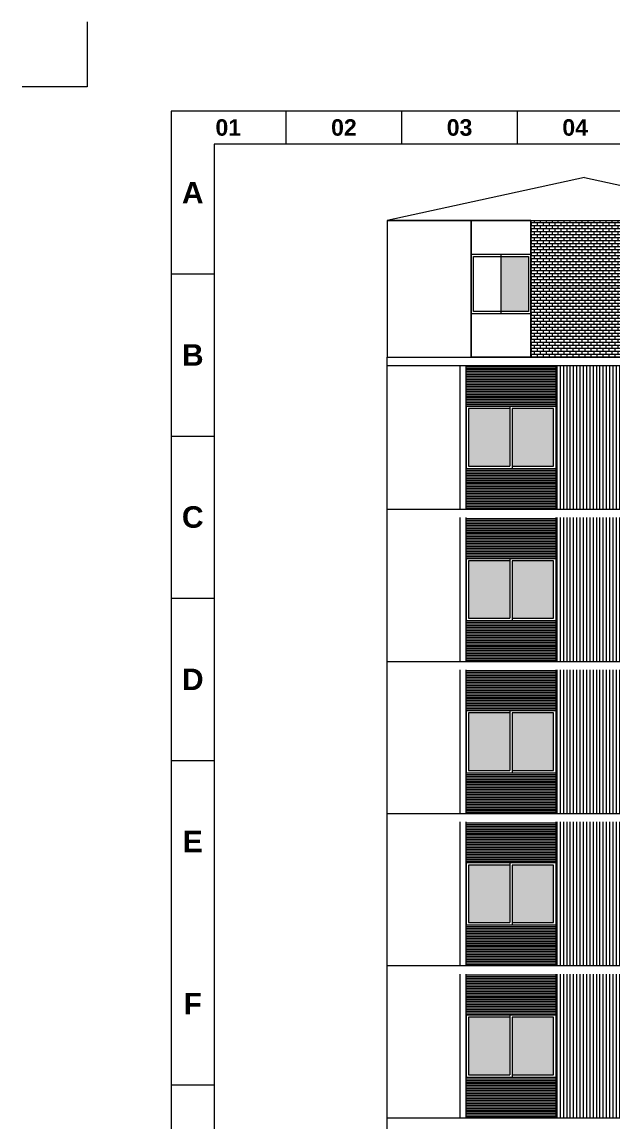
# Model space of a CAD drawing. Header units: inches. Extents: x -250485 to 735580, y -140410 to 288049.
# Drawn here: x 56308 to 56801, y 21442 to 22360 of the extents above; entities that cross this region are included whole.
import ezdxf

# ---------------------------------------------------------------- set-up
doc = ezdxf.new("R2010")
doc.units = ezdxf.units.IN
doc.header["$MEASUREMENT"] = 0
doc.layers.get('Defpoints').update_dxf_attribs({"lineweight": 0})
for name, color, linetype, lineweight in [('DIM_WORKING', 7, 'Continuous', 0), ('FIX', 251, 'Continuous', 0), ('Inline', 7, 'Continuous', 0), ('Layer1', 134, 'Continuous', 0), ('MAN', 215, 'Continuous', 0), ('new stair full height', 6, 'Continuous', 0), ('Outline', 7, 'Continuous', 0), ('Scale', 7, 'Continuous', 0), ('Scale_Text', 7, 'Continuous', 0), ('Titelblk', 7, 'Continuous', 25), ('TITLE', 7, 'Continuous', 20), ('window', 140, 'Continuous', 0), ('workingdim', 252, 'Continuous', 5)]:
    doc.layers.add(name, color=color, linetype=linetype, lineweight=lineweight)
doc.styles.get("Standard").update_dxf_attribs({"font": 'arialbd.ttf', "height": 24})
pattern_1 = [(0, (48756.1524, 18131.5232), (4e-16, 1.375), [])]
pattern_2 = [(0, (48756.1524, 18258.5232), (4e-16, 1.375), [])]
pattern_3 = [(0, (48756.1524, 18385.5232), (4e-16, 1.375), [])]
pattern_4 = [(0, (48756.1524, 18512.5232), (4e-16, 1.375), [])]
pattern_5 = [(0, (48756.1524, 18639.5232), (4e-16, 1.375), [])]

# ---------------------------------------------------------------- blocks, each defined once
blk = doc.blocks.new('PAGE')
at = {"layer": 'Inline', "color": 252, "lineweight": 15}
blk.add_lwpolyline([(178051640.63, 22656441.11), (178051640.63, 22657235.79), (178050505.36, 22657235.79), (178050505.36, 22656441.11)], close=True, dxfattribs=at)
at = {"layer": 'Outline', "color": 252, "lineweight": 15}
blk.add_line((178051662.57, 22657252.66), (178050483.42, 22657252.66), dxfattribs=at)
blk.add_lwpolyline([(178050483.42, 22657252.66), (178050483.42, 22656424.24)], dxfattribs=at)
at = {"layer": 'Scale', "color": 252, "lineweight": 9}
for p, q in [((178050542.02, 22657235.79), (178050542.02, 22657252.66)), ((178050601.02, 22657235.79), (178050601.02, 22657252.66)), ((178050660.01, 22657235.79), (178050660.01, 22657252.66)), ((178050483.42, 22657169.57), (178050505.36, 22657169.57)), ((178050483.42, 22657086.79), (178050505.36, 22657086.79)), ((178050483.42, 22657004.01), (178050505.36, 22657004.01)), ((178050483.42, 22656921.23), (178050505.36, 22656921.23)), ((178050483.42, 22656755.67), (178050505.36, 22656755.67))]:
    blk.add_line(p, q, dxfattribs=at)
at = {"layer": 'Scale_Text', "color": 252, "lineweight": 13, "attachment_point": 5}
for s, insert, char_height, width in [('01', (178050512.52, 22657244.22), 8.435, 2.5102), ('02', (178050571.52, 22657244.22), 8.435, 2.5102), ('03', (178050630.51, 22657244.22), 8.435, 2.5102), ('04', (178050689.51, 22657244.22), 8.435, 2.5102), ('A', (178050494.39, 22657210.97), 10.97, 8.3603), ('B', (178050494.39, 22657128.18), 10.97, 8.3603), ('C', (178050494.39, 22657045.4), 10.97, 8.3603), ('D', (178050494.39, 22656962.62), 10.97, 8.3603), ('E', (178050494.39, 22656879.84), 10.97, 8.3603), ('F', (178050494.39, 22656797.06), 10.97, 8.3603)]:
    blk.add_mtext(s, dxfattribs=dict(at, insert=insert, char_height=char_height, width=width))
blk = doc.blocks.new('Title')
at = {"layer": 'Defpoints', "color": 1, "ltscale": 10}
blk.add_lwpolyline([(-102338.3, -85271), (-102338.3, -85371), (-102438.3, -85371)], dxfattribs=at)
at = {"layer": 'Titelblk', "color": 3, "linetype": 'Continuous', "lineweight": 0, "xscale": 3.014611567961765, "yscale": 3.014611567959946, "zscale": 3.014611567966516}
blk.add_blockref('PAGE', (-536855255.8, -68388224), dxfattribs=at)

msp = doc.modelspace()

# ---------------------------------------------------------------- hatches: boundary and pattern name
at = {"layer": 'DIM_WORKING', "ltscale": 30}
h = msp.add_hatch(color=256, dxfattribs=at)
h.set_gradient(color1=(191, 203, 212), one_color=1, tint=1, name='CURVED')
h.paths.add_polyline_path([(56707.68, 22118.64), (56730.67, 22118.64), (56730.67, 22164.64), (56707.68, 22164.64)])
h = msp.add_hatch(color=256, dxfattribs=at)
h.set_gradient(color1=(191, 203, 212), one_color=1, tint=1, name='CURVED')
h.paths.add_polyline_path([(56707.68, 22118.64), (56730.67, 22118.64), (56730.67, 22164.64), (56707.68, 22164.64)])
h = msp.add_hatch(color=256, dxfattribs=at)
h.set_gradient(color1=(191, 203, 212), one_color=1, tint=1, name='CURVED')
h.paths.add_polyline_path([(56715.1, 22037.64), (56680.6, 22037.64), (56680.6, 21989.64), (56715.1, 21989.64)])
h.paths.add_polyline_path([(56751.6, 22037.64), (56717.1, 22037.64), (56717.1, 21989.64), (56751.6, 21989.64)])
h = msp.add_hatch(color=256, dxfattribs=at)
h.set_gradient(color1=(191, 203, 212), one_color=1, tint=1, name='CURVED')
h.paths.add_polyline_path([(56715.1, 21910.64), (56680.6, 21910.64), (56680.6, 21862.64), (56715.1, 21862.64)])
h.paths.add_polyline_path([(56751.6, 21910.64), (56717.1, 21910.64), (56717.1, 21862.64), (56751.6, 21862.64)])
h = msp.add_hatch(color=256, dxfattribs=at)
h.set_gradient(color1=(191, 203, 212), one_color=1, tint=1, name='CURVED')
h.paths.add_polyline_path([(56715.1, 21783.64), (56680.6, 21783.64), (56680.6, 21735.64), (56715.1, 21735.64)])
h.paths.add_polyline_path([(56751.6, 21783.64), (56717.1, 21783.64), (56717.1, 21735.64), (56751.6, 21735.64)])
h = msp.add_hatch(color=256, dxfattribs=at)
h.set_gradient(color1=(191, 203, 212), one_color=1, tint=1, name='CURVED')
h.paths.add_polyline_path([(56715.1, 21656.64), (56680.6, 21656.64), (56680.6, 21608.64), (56715.1, 21608.64)])
h.paths.add_polyline_path([(56751.6, 21656.64), (56717.1, 21656.64), (56717.1, 21608.64), (56751.6, 21608.64)])
h = msp.add_hatch(color=256, dxfattribs=at)
h.set_gradient(color1=(191, 203, 212), one_color=1, tint=1, name='CURVED')
h.paths.add_polyline_path([(56715.1, 21529.64), (56680.6, 21529.64), (56680.6, 21481.64), (56715.1, 21481.64)])
h.paths.add_polyline_path([(56751.6, 21529.64), (56717.1, 21529.64), (56717.1, 21481.64), (56751.6, 21481.64)])
at = {"layer": 'FIX', "ltscale": 30}
h = msp.add_hatch(dxfattribs=at)
h.set_pattern_fill('ANSI31', color=256, scale=11, angle=315, style=0)
h.set_pattern_definition(pattern_5)
h.paths.add_polyline_path([(56753.6, 22073.64), (56678.6, 22073.64), (56678.6, 22039.64), (56753.6, 22039.64)])
h = msp.add_hatch(dxfattribs=at)
h.set_pattern_fill('ANSI31', color=256, scale=11, angle=315, style=0)
h.set_pattern_definition(pattern_5)
h.paths.add_polyline_path([(56753.6, 21987.64), (56678.6, 21987.64), (56678.6, 21953.64), (56753.6, 21953.64)])
h = msp.add_hatch(dxfattribs=at)
h.set_pattern_fill('ANSI31', color=256, scale=11, angle=315, style=0)
h.set_pattern_definition(pattern_4)
h.paths.add_polyline_path([(56753.6, 21946.64), (56678.6, 21946.64), (56678.6, 21912.64), (56753.6, 21912.64)])
h = msp.add_hatch(dxfattribs=at)
h.set_pattern_fill('ANSI31', color=256, scale=11, angle=315, style=0)
h.set_pattern_definition(pattern_4)
h.paths.add_polyline_path([(56753.6, 21860.64), (56678.6, 21860.64), (56678.6, 21826.64), (56753.6, 21826.64)])
h = msp.add_hatch(dxfattribs=at)
h.set_pattern_fill('ANSI31', color=256, scale=11, angle=315, style=0)
h.set_pattern_definition(pattern_3)
h.paths.add_polyline_path([(56753.6, 21819.64), (56678.6, 21819.64), (56678.6, 21785.64), (56753.6, 21785.64)])
h = msp.add_hatch(dxfattribs=at)
h.set_pattern_fill('ANSI31', color=256, scale=11, angle=315, style=0)
h.set_pattern_definition(pattern_3)
h.paths.add_polyline_path([(56753.6, 21733.64), (56678.6, 21733.64), (56678.6, 21699.64), (56753.6, 21699.64)])
h = msp.add_hatch(dxfattribs=at)
h.set_pattern_fill('ANSI31', color=256, scale=11, angle=315, style=0)
h.set_pattern_definition(pattern_2)
h.paths.add_polyline_path([(56753.6, 21692.64), (56678.6, 21692.64), (56678.6, 21658.64), (56753.6, 21658.64)])
h = msp.add_hatch(dxfattribs=at)
h.set_pattern_fill('ANSI31', color=256, scale=11, angle=315, style=0)
h.set_pattern_definition(pattern_2)
h.paths.add_polyline_path([(56753.6, 21606.64), (56678.6, 21606.64), (56678.6, 21572.64), (56753.6, 21572.64)])
h = msp.add_hatch(dxfattribs=at)
h.set_pattern_fill('ANSI31', color=256, scale=11, angle=315, style=0)
h.set_pattern_definition(pattern_1)
h.paths.add_polyline_path([(56753.6, 21565.64), (56678.6, 21565.64), (56678.6, 21531.64), (56753.6, 21531.64)])
h = msp.add_hatch(dxfattribs=at)
h.set_pattern_fill('ANSI31', color=256, scale=11, angle=315, style=0)
h.set_pattern_definition(pattern_1)
h.paths.add_polyline_path([(56753.6, 21479.64), (56678.6, 21479.64), (56678.6, 21445.64), (56753.6, 21445.64)])
at = {"layer": 'MAN', "ltscale": 30}
h = msp.add_hatch(dxfattribs=at)
h.set_pattern_fill('ANSI31', color=256, scale=22, angle=225, style=0)
h.set_pattern_definition([(270, (46483.274, 25157.1427), (2.75, -7e-16), [])])
h.paths.add_polyline_path([(56842.17, 22073.64), (56753.42, 22073.64), (56753.42, 21953.64), (56842.17, 21953.64)])
h = msp.add_hatch(dxfattribs=at)
h.set_pattern_fill('ANSI31', color=256, scale=22, angle=225, style=0)
h.set_pattern_definition([(270, (46483.274, 25030.1427), (2.75, -7e-16), [])])
h.paths.add_polyline_path([(56842.17, 21946.64), (56753.42, 21946.64), (56753.42, 21826.64), (56842.17, 21826.64)])
h = msp.add_hatch(dxfattribs=at)
h.set_pattern_fill('ANSI31', color=256, scale=22, angle=225, style=0)
h.set_pattern_definition([(270, (46483.274, 24903.1427), (2.75, -7e-16), [])])
h.paths.add_polyline_path([(56842.17, 21819.64), (56753.42, 21819.64), (56753.42, 21699.64), (56842.17, 21699.64)])
h = msp.add_hatch(dxfattribs=at)
h.set_pattern_fill('ANSI31', color=256, scale=22, angle=225, style=0)
h.set_pattern_definition([(270, (46483.274, 24776.1427), (2.75, -7e-16), [])])
h.paths.add_polyline_path([(56842.17, 21692.64), (56753.42, 21692.64), (56753.42, 21572.64), (56842.17, 21572.64)])
h = msp.add_hatch(dxfattribs=at)
h.set_pattern_fill('ANSI31', color=256, scale=22, angle=225, style=0)
h.set_pattern_definition([(270, (46483.274, 24649.1427), (2.75, -7e-16), [])])
h.paths.add_polyline_path([(56842.17, 21565.64), (56753.42, 21565.64), (56753.42, 21445.64), (56842.17, 21445.64)])
at = {"layer": 'workingdim', "ltscale": 30}
h = msp.add_hatch(dxfattribs=at)
h.set_pattern_fill('BRICK', color=256, scale=10)
h.set_pattern_definition([(0, (33850.5207, 24598.0362), (0, 2.5), []), (90, (33850.5207, 24598.036), (-5, 3e-16), [2.5, -2.5]), (90, (33853.0207, 24598.036), (-5, 3e-16), [-2.5, 2.5])])
h.paths.add_polyline_path([(56882.71, 22194.64), (56732.67, 22194.64), (56732.67, 22080.64), (56882.71, 22080.64)])

# ---------------------------------------------------------------- linework, layer by layer
at = {"layer": 'FIX', "ltscale": 30}
for p, q in [((56612.69, 21953.64), (56612.69, 22080.64)), ((56612.69, 21953.64), (56612.69, 22073.64)), ((56673.6, 21953.64), (56673.6, 22073.64)), ((56678.6, 21953.64), (56678.6, 22073.64)), ((56753.6, 21953.64), (56753.6, 22073.64)), ((56612.69, 21826.64), (56612.69, 21953.64)), ((56612.69, 21826.64), (56612.69, 21953.64)), ((56673.6, 21826.64), (56673.6, 21946.64)), ((56678.6, 21826.64), (56678.6, 21946.64)), ((56753.6, 21826.64), (56753.6, 21946.64)), ((56612.69, 21699.64), (56612.69, 21826.64)), ((56612.69, 21699.64), (56612.69, 21826.64)), ((56673.6, 21699.64), (56673.6, 21819.64)), ((56678.6, 21699.64), (56678.6, 21819.64)), ((56753.6, 21699.64), (56753.6, 21819.64)), ((56612.69, 21572.64), (56612.69, 21699.64)), ((56612.69, 21572.64), (56612.69, 21699.64)), ((56673.6, 21572.64), (56673.6, 21692.64)), ((56678.6, 21572.64), (56678.6, 21692.64)), ((56753.6, 21572.64), (56753.6, 21692.64)), ((56612.69, 21445.64), (56612.69, 21572.64)), ((56612.69, 21445.64), (56612.69, 21572.64)), ((56673.6, 21445.64), (56673.6, 21565.64)), ((56678.6, 21445.64), (56678.6, 21565.64)), ((56753.6, 21445.64), (56753.6, 21565.64)), ((56612.69, 21318.64), (56612.69, 21445.64))]:
    msp.add_line(p, q, dxfattribs=at)
for points in [[(56612.69, 22194.64), (56942.19, 22194.64)], [(56612.69, 22080.64), (57181.69, 22080.64)], [(56612.69, 22073.71), (57181.69, 22073.71)], [(56678.6, 22039.64), (56753.6, 22039.64)], [(56678.6, 21987.64), (56753.6, 21987.64)], [(56612.69, 21953.64), (58136.92, 21953.64)], [(56678.6, 21912.64), (56753.6, 21912.64)], [(56678.6, 21860.64), (56753.6, 21860.64)], [(56612.69, 21826.64), (58136.92, 21826.64)], [(56678.6, 21785.64), (56753.6, 21785.64)], [(56678.6, 21733.64), (56753.6, 21733.64)], [(56612.69, 21699.64), (58136.92, 21699.64)], [(56678.6, 21658.64), (56753.6, 21658.64)], [(56678.6, 21606.64), (56753.6, 21606.64)], [(56612.69, 21572.64), (58136.92, 21572.64)], [(56678.6, 21531.64), (56753.6, 21531.64)], [(56678.6, 21479.64), (56753.6, 21479.64)], [(56612.69, 21445.64), (58136.92, 21445.64)]]:
    msp.add_lwpolyline(points, dxfattribs=at)
for points in [[(56682.69, 22194.64), (56612.69, 22194.64), (56612.69, 22080.64), (56682.69, 22080.64)], [(56732.67, 22194.64), (56682.69, 22194.64), (56682.69, 22080.64), (56732.67, 22080.64)], [(56682.69, 22194.64), (56682.69, 22194.64), (56682.69, 22194.64), (56682.69, 22194.64)], [(56682.69, 22194.64), (56732.67, 22194.64), (56732.67, 22080.64), (56682.69, 22080.64)], [(56732.67, 22194.64), (56882.71, 22194.64), (56882.71, 22080.64), (56732.67, 22080.64)]]:
    msp.add_lwpolyline(points, close=True, dxfattribs=at)
at = {"layer": 'Layer1', "ltscale": 30}
for p, q in [((56682.69, 22166.64), (56732.67, 22166.64)), ((56707.68, 22166.64), (56707.68, 22116.64))]:
    msp.add_line(p, q, dxfattribs=at)
for points in [[(56682.69, 22166.64), (56732.67, 22166.64), (56732.67, 22116.64), (56682.69, 22116.64)], [(56684.69, 22164.64), (56730.67, 22164.64), (56730.67, 22118.64), (56684.69, 22118.64)]]:
    msp.add_lwpolyline(points, close=True, dxfattribs=at)
at = {"layer": 'new stair full height', "ltscale": 30}
for points in [[(56777.44, 22230.64), (56612.69, 22194.64)], [(56777.44, 22230.64), (56942.19, 22194.64)]]:
    msp.add_lwpolyline(points, dxfattribs=at)
at = {"layer": 'window', "ltscale": 30}
for p, q in [((56715.1, 22039.64), (56715.1, 21989.64)), ((56717.1, 22037.64), (56717.1, 21987.64)), ((56715.1, 21912.64), (56715.1, 21862.64)), ((56717.1, 21910.64), (56717.1, 21860.64)), ((56715.1, 21785.64), (56715.1, 21735.64)), ((56717.1, 21783.64), (56717.1, 21733.64)), ((56715.1, 21658.64), (56715.1, 21608.64)), ((56717.1, 21656.64), (56717.1, 21606.64)), ((56715.1, 21531.64), (56715.1, 21481.64)), ((56717.1, 21529.64), (56717.1, 21479.64))]:
    msp.add_line(p, q, dxfattribs=at)
for points in [[(56753.6, 22039.64), (56678.6, 22039.64), (56678.6, 21987.64), (56753.6, 21987.64)], [(56753.6, 21912.64), (56678.6, 21912.64), (56678.6, 21860.64), (56753.6, 21860.64)], [(56753.6, 21785.64), (56678.6, 21785.64), (56678.6, 21733.64), (56753.6, 21733.64)], [(56753.6, 21658.64), (56678.6, 21658.64), (56678.6, 21606.64), (56753.6, 21606.64)], [(56753.6, 21531.64), (56678.6, 21531.64), (56678.6, 21479.64), (56753.6, 21479.64)]]:
    msp.add_lwpolyline(points, close=True, dxfattribs=at)
for points in [[(56715.1, 22037.64), (56680.6, 22037.64), (56680.6, 21989.64), (56715.1, 21989.64)], [(56717.1, 21989.64), (56751.6, 21989.64), (56751.6, 22037.64), (56717.1, 22037.64)], [(56715.1, 21910.64), (56680.6, 21910.64), (56680.6, 21862.64), (56715.1, 21862.64)], [(56717.1, 21862.64), (56751.6, 21862.64), (56751.6, 21910.64), (56717.1, 21910.64)], [(56715.1, 21783.64), (56680.6, 21783.64), (56680.6, 21735.64), (56715.1, 21735.64)], [(56717.1, 21735.64), (56751.6, 21735.64), (56751.6, 21783.64), (56717.1, 21783.64)], [(56715.1, 21656.64), (56680.6, 21656.64), (56680.6, 21608.64), (56715.1, 21608.64)], [(56717.1, 21608.64), (56751.6, 21608.64), (56751.6, 21656.64), (56717.1, 21656.64)], [(56715.1, 21529.64), (56680.6, 21529.64), (56680.6, 21481.64), (56715.1, 21481.64)], [(56717.1, 21481.64), (56751.6, 21481.64), (56751.6, 21529.64), (56717.1, 21529.64)]]:
    msp.add_lwpolyline(points, dxfattribs=at)

# ---------------------------------------------------------------- block references
at = {"layer": 'TITLE', "xscale": 0.5425392190591083, "yscale": 0.5425392190518323, "zscale": 0.5425392145730539}
msp.add_blockref('Title', (111884.79, 68623.22), dxfattribs=at)

doc.saveas('drawing.dxf')
